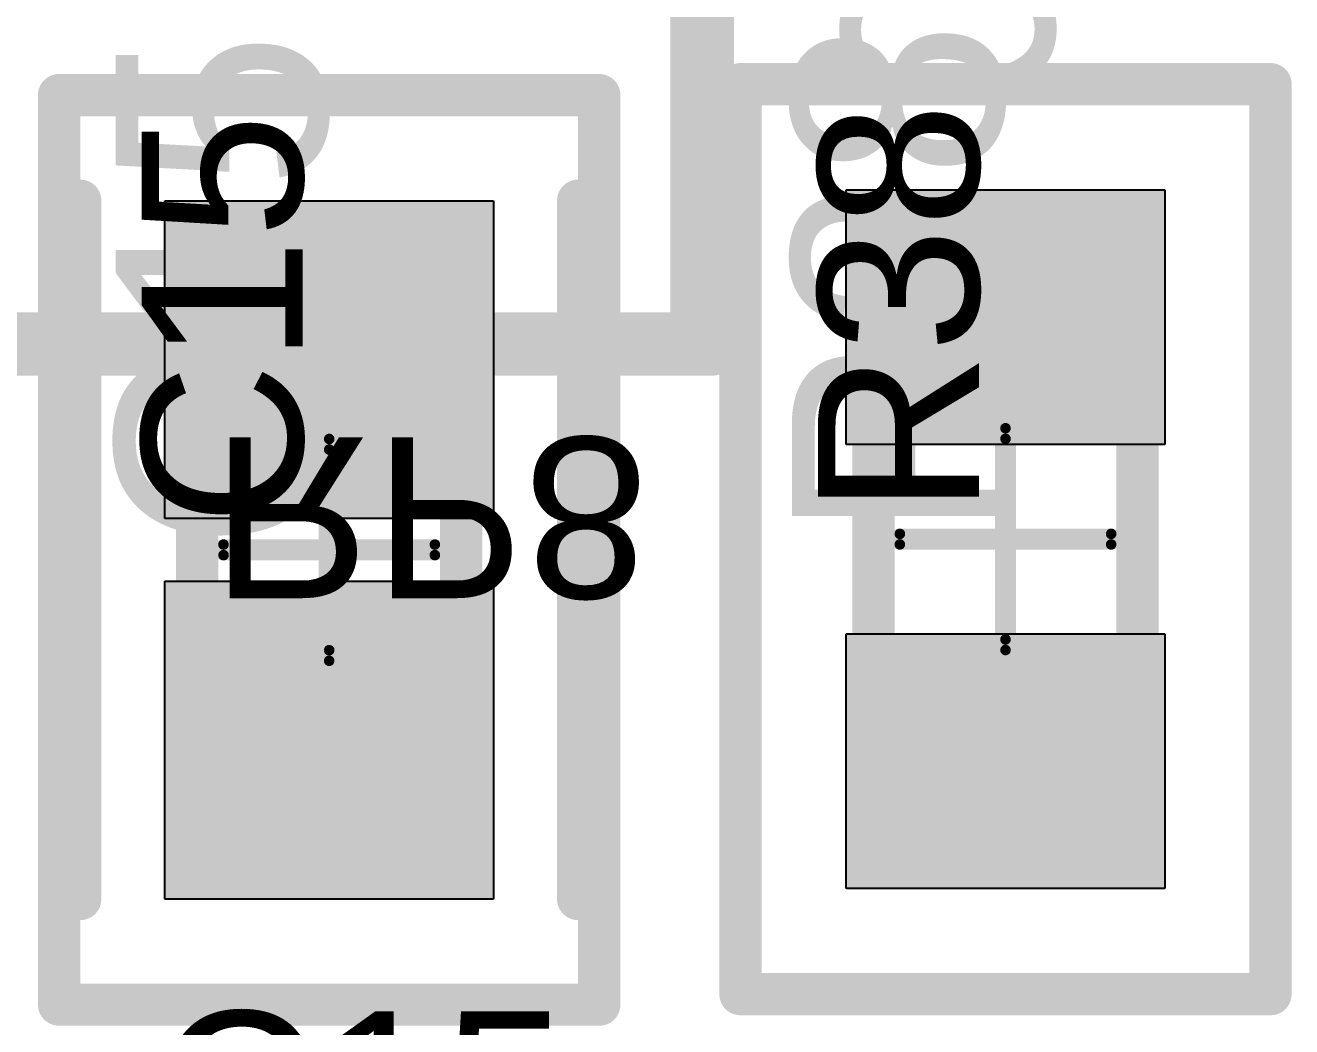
# Model space of a CAD drawing. Header units: millimetres. Extents: x 54 to 247, y 53 to 195.
# Drawn here: x 124.88 to 130.87, y 101.3 to 106.04 of the extents above; entities that cross this region are included whole.
import ezdxf

# ---------------------------------------------------------------- set-up
doc = ezdxf.new("R2010")
doc.units = ezdxf.units.MM
for name, color, linetype in [('BottomOverlay', 54, 'Continuous'), ('BottomPaste', 16, 'Continuous'), ('BottomSolder', 6, 'Continuous'), ('Mechanical10', 56, 'Continuous'), ('Mechanical12', 56, 'Continuous'), ('Mechanical14', 56, 'Continuous'), ('Mechanical15', 56, 'Continuous'), ('Mechanical4', 56, 'Continuous'), ('Mechanical6', 56, 'Continuous'), ('Mechanical8', 56, 'Continuous'), ('PadHoleLayer', 156, 'Continuous'), ('TopOverlay', 2, 'Continuous'), ('TopPaste', 8, 'Continuous'), ('TopSolder', 216, 'Continuous')]:
    doc.layers.add(name, color=color, linetype=linetype)
doc.styles.add('Arial', font='arial.ttf', dxfattribs={"height": 0.2})

# ---------------------------------------------------------------- blocks, each defined once
blk = doc.blocks.new('KEMET_C0805C_DN_IPC_A_233')
at = {"layer": 'TopPaste'}
for points in [[(-1.6531, 0.7781), (-0.1485, 0.7781), (-0.1485, -0.7781), (-1.6531, -0.7781)], [(0.1485, 0.7781), (1.6531, 0.7781), (1.6531, -0.7781), (0.1485, -0.7781)]]:
    blk.add_hatch(color=8, dxfattribs=at).paths.add_polyline_path(points)
at = {"layer": 'TopSolder'}
for points in [[(-1.6531, 0.7781), (-0.1485, 0.7781), (-0.1485, -0.7781), (-1.6531, -0.7781)], [(0.1485, 0.7781), (1.6531, 0.7781), (1.6531, -0.7781), (0.1485, -0.7781)]]:
    blk.add_hatch(color=216, dxfattribs=at).paths.add_polyline_path(points)
at = {"layer": 'Mechanical10', "const_width": 0.2}
for points in [[(-2.1531, 1.2781), (2.1531, 1.2781)], [(-2.1531, 1.2781), (-2.1531, -1.2781)], [(2.1531, 1.2781), (2.1531, -1.2781)], [(-2.1531, -1.2781), (2.1531, -1.2781)]]:
    blk.add_lwpolyline(points, dxfattribs=at)
at = {"layer": 'Mechanical10', "const_width": 0.1}
for points in [[(-2.2031, 1.2781, 1), (-2.1031, 1.2781, 1)], [(-2.2031, 1.2781, 1), (-2.1031, 1.2781, 1)], [(2.1031, 1.2781, 1), (2.2031, 1.2781, 1)], [(2.1031, 1.2781, 1), (2.2031, 1.2781, 1)], [(-2.2031, -1.2781, 1), (-2.1031, -1.2781, 1)], [(-2.2031, -1.2781, 1), (-2.1031, -1.2781, 1)], [(2.1031, -1.2781, 1), (2.2031, -1.2781, 1)], [(2.1031, -1.2781, 1), (2.2031, -1.2781, 1)]]:
    blk.add_lwpolyline(points, format="xyb", close=True, dxfattribs=at)
at = {"layer": 'Mechanical12', "const_width": 0.2}
for points in [[(-1, 0.625), (1, 0.625)], [(-1, 0.625), (-1, -0.625)], [(1, 0.625), (1, -0.625)], [(-1, -0.625), (1, -0.625)]]:
    blk.add_lwpolyline(points, dxfattribs=at)
at = {"layer": 'Mechanical12', "const_width": 0.1}
for points in [[(-1.05, 0.625, 1), (-0.95, 0.625, 1)], [(-1.05, 0.625, 1), (-0.95, 0.625, 1)], [(0.95, 0.625, 1), (1.05, 0.625, 1)], [(0.95, 0.625, 1), (1.05, 0.625, 1)], [(-1.05, -0.625, 1), (-0.95, -0.625, 1)], [(-1.05, -0.625, 1), (-0.95, -0.625, 1)], [(0.95, -0.625, 1), (1.05, -0.625, 1)], [(0.95, -0.625, 1), (1.05, -0.625, 1)]]:
    blk.add_lwpolyline(points, format="xyb", close=True, dxfattribs=at)
at = {"layer": 'Mechanical15'}
for points, const_width in [([(-2.1531, 1.2781), (2.1531, 1.2781)], 0.2), ([(-2.1531, 1.2781), (-2.1531, -1.2781)], 0.2), ([(2.1531, 1.2781), (2.1531, -1.2781)], 0.2), ([(0, 0.5), (0, -0.5)], 0.1), ([(-0.5, 0), (0.5, 0)], 0.1), ([(-2.1531, -1.2781), (2.1531, -1.2781)], 0.2)]:
    blk.add_lwpolyline(points, dxfattribs=dict(at, const_width=const_width))
for points, const_width in [([(-2.2031, 1.2781, 1), (-2.1031, 1.2781, 1)], 0.1), ([(-2.2031, 1.2781, 1), (-2.1031, 1.2781, 1)], 0.1), ([(2.1031, 1.2781, 1), (2.2031, 1.2781, 1)], 0.1), ([(2.1031, 1.2781, 1), (2.2031, 1.2781, 1)], 0.1), ([(-0.025, 0.5, 1), (0.025, 0.5, 1)], 0.05), ([(-0.525, 0, 1), (-0.475, 0, 1)], 0.05), ([(0.475, 0, 1), (0.525, 0, 1)], 0.05), ([(-0.025, -0.5, 1), (0.025, -0.5, 1)], 0.05), ([(-2.2031, -1.2781, 1), (-2.1031, -1.2781, 1)], 0.1), ([(-2.2031, -1.2781, 1), (-2.1031, -1.2781, 1)], 0.1), ([(2.1031, -1.2781, 1), (2.2031, -1.2781, 1)], 0.1), ([(2.1031, -1.2781, 1), (2.2031, -1.2781, 1)], 0.1)]:
    blk.add_lwpolyline(points, format="xyb", close=True, dxfattribs=dict(at, const_width=const_width))
at = {"layer": 'TopOverlay', "const_width": 0.2}
for points in [[(-1.6531, 1.1781), (1.6531, 1.1781)], [(-1.6531, -1.1781), (1.6531, -1.1781)]]:
    blk.add_lwpolyline(points, dxfattribs=at)
at = {"layer": 'TopOverlay', "const_width": 0.1}
for points in [[(-1.7031, 1.1781, 1), (-1.6031, 1.1781, 1)], [(1.6031, 1.1781, 1), (1.7031, 1.1781, 1)], [(-1.7031, -1.1781, 1), (-1.6031, -1.1781, 1)], [(1.6031, -1.1781, 1), (1.7031, -1.1781, 1)]]:
    blk.add_lwpolyline(points, format="xyb", close=True, dxfattribs=at)
at = {"layer": 'Mechanical10'}
blk.add_text('C15', height=1, dxfattribs=at).set_placement((0, 0.0111))
blk = doc.blocks.new('B______3296W_MFG_B_256')
at = {"layer": 'BottomOverlay', "const_width": 0.2}
for points in [[(-2.48, 4.89), (-2.48, -4.89)], [(-2.48, -4.89), (2.48, -4.89)]]:
    blk.add_lwpolyline(points, dxfattribs=at)
at = {"layer": 'BottomOverlay', "const_width": 0.1}
blk.add_lwpolyline([(-2.53, -4.89, 1), (-2.43, -4.89, 1)], format="xyb", close=True, dxfattribs=at)
blk.add_lwpolyline([(-2.53, -4.89, 1), (-2.43, -4.89, 1)], format="xyb", close=True, dxfattribs=at)
at = {"layer": 'Mechanical10', "const_width": 0.2}
for points in [[(-2.58, 4.99), (-2.58, -4.99)], [(-2.58, -4.99), (2.58, -4.99)]]:
    blk.add_lwpolyline(points, dxfattribs=at)
at = {"layer": 'Mechanical10', "const_width": 0.1}
blk.add_lwpolyline([(-2.63, -4.99, 1), (-2.53, -4.99, 1)], format="xyb", close=True, dxfattribs=at)
blk.add_lwpolyline([(-2.63, -4.99, 1), (-2.53, -4.99, 1)], format="xyb", close=True, dxfattribs=at)
at = {"layer": 'Mechanical12', "const_width": 0.2}
for points in [[(-2.48, 4.89), (-2.48, -4.89)], [(-2.48, -4.89), (2.48, -4.89)]]:
    blk.add_lwpolyline(points, dxfattribs=at)
at = {"layer": 'Mechanical12', "const_width": 0.1}
blk.add_lwpolyline([(-2.53, -4.89, 1), (-2.43, -4.89, 1)], format="xyb", close=True, dxfattribs=at)
blk.add_lwpolyline([(-2.53, -4.89, 1), (-2.43, -4.89, 1)], format="xyb", close=True, dxfattribs=at)
at = {"layer": 'Mechanical15', "const_width": 0.2}
for points in [[(-2.58, 4.99), (-2.58, -4.99)], [(-2.58, -4.99), (2.58, -4.99)]]:
    blk.add_lwpolyline(points, dxfattribs=at)
at = {"layer": 'Mechanical15', "const_width": 0.1}
blk.add_lwpolyline([(-2.63, -4.99, 1), (-2.53, -4.99, 1)], format="xyb", close=True, dxfattribs=at)
blk.add_lwpolyline([(-2.63, -4.99, 1), (-2.53, -4.99, 1)], format="xyb", close=True, dxfattribs=at)
blk = doc.blocks.new('V______CRCW0805__3_IPC_A_266')
at = {"layer": 'TopPaste'}
for points in [[(-1.6541, 0.7541), (-0.4476, 0.7541), (-0.4476, -0.7541), (-1.6541, -0.7541)], [(0.4476, 0.7541), (1.6541, 0.7541), (1.6541, -0.7541), (0.4476, -0.7541)]]:
    blk.add_hatch(color=8, dxfattribs=at).paths.add_polyline_path(points)
at = {"layer": 'TopSolder'}
for points in [[(-1.6541, 0.7541), (-0.4476, 0.7541), (-0.4476, -0.7541), (-1.6541, -0.7541)], [(0.4476, 0.7541), (1.6541, 0.7541), (1.6541, -0.7541), (0.4476, -0.7541)]]:
    blk.add_hatch(color=216, dxfattribs=at).paths.add_polyline_path(points)
at = {"layer": 'Mechanical10', "const_width": 0.2}
for points in [[(-2.1541, 1.2541), (-2.1541, -1.2541)], [(-2.1541, 1.2541), (2.1541, 1.2541)], [(2.1541, 1.2541), (2.1541, -1.2541)], [(-2.1541, -1.2541), (2.1541, -1.2541)]]:
    blk.add_lwpolyline(points, dxfattribs=at)
at = {"layer": 'Mechanical10', "const_width": 0.1}
for points in [[(-2.2041, 1.2541, 1), (-2.1041, 1.2541, 1)], [(-2.2041, 1.2541, 1), (-2.1041, 1.2541, 1)], [(2.1041, 1.2541, 1), (2.2041, 1.2541, 1)], [(2.1041, 1.2541, 1), (2.2041, 1.2541, 1)], [(-2.2041, -1.2541, 1), (-2.1041, -1.2541, 1)], [(-2.2041, -1.2541, 1), (-2.1041, -1.2541, 1)], [(2.1041, -1.2541, 1), (2.2041, -1.2541, 1)], [(2.1041, -1.2541, 1), (2.2041, -1.2541, 1)]]:
    blk.add_lwpolyline(points, format="xyb", close=True, dxfattribs=at)
at = {"layer": 'Mechanical12', "const_width": 0.2}
for points in [[(-1, 0.625), (-1, -0.625)], [(-1, 0.625), (1, 0.625)], [(1, 0.625), (1, -0.625)], [(-1, -0.625), (1, -0.625)]]:
    blk.add_lwpolyline(points, dxfattribs=at)
at = {"layer": 'Mechanical12', "const_width": 0.1}
for points in [[(-1.05, 0.625, 1), (-0.95, 0.625, 1)], [(-1.05, 0.625, 1), (-0.95, 0.625, 1)], [(0.95, 0.625, 1), (1.05, 0.625, 1)], [(0.95, 0.625, 1), (1.05, 0.625, 1)], [(-1.05, -0.625, 1), (-0.95, -0.625, 1)], [(-1.05, -0.625, 1), (-0.95, -0.625, 1)], [(0.95, -0.625, 1), (1.05, -0.625, 1)], [(0.95, -0.625, 1), (1.05, -0.625, 1)]]:
    blk.add_lwpolyline(points, format="xyb", close=True, dxfattribs=at)
at = {"layer": 'Mechanical15'}
for points, const_width in [([(-2.1541, 1.2541), (-2.1541, -1.2541)], 0.2), ([(-2.1541, 1.2541), (2.1541, 1.2541)], 0.2), ([(2.1541, 1.2541), (2.1541, -1.2541)], 0.2), ([(0, 0.5), (0, -0.5)], 0.1), ([(-0.5, 0), (0.5, 0)], 0.1), ([(-2.1541, -1.2541), (2.1541, -1.2541)], 0.2)]:
    blk.add_lwpolyline(points, dxfattribs=dict(at, const_width=const_width))
for points, const_width in [([(-2.2041, 1.2541, 1), (-2.1041, 1.2541, 1)], 0.1), ([(-2.2041, 1.2541, 1), (-2.1041, 1.2541, 1)], 0.1), ([(2.1041, 1.2541, 1), (2.2041, 1.2541, 1)], 0.1), ([(2.1041, 1.2541, 1), (2.2041, 1.2541, 1)], 0.1), ([(-0.025, 0.5, 1), (0.025, 0.5, 1)], 0.05), ([(-0.525, 0, 1), (-0.475, 0, 1)], 0.05), ([(0.475, 0, 1), (0.525, 0, 1)], 0.05), ([(-0.025, -0.5, 1), (0.025, -0.5, 1)], 0.05), ([(-2.2041, -1.2541, 1), (-2.1041, -1.2541, 1)], 0.1), ([(-2.2041, -1.2541, 1), (-2.1041, -1.2541, 1)], 0.1), ([(2.1041, -1.2541, 1), (2.2041, -1.2541, 1)], 0.1), ([(2.1041, -1.2541, 1), (2.2041, -1.2541, 1)], 0.1)]:
    blk.add_lwpolyline(points, format="xyb", close=True, dxfattribs=dict(at, const_width=const_width))
at = {"layer": 'TopOverlay', "const_width": 0.2}
for points in [[(-0.0726, 0.625), (0.0726, 0.625)], [(-0.0726, -0.625), (0.0726, -0.625)]]:
    blk.add_lwpolyline(points, dxfattribs=at)
at = {"layer": 'TopOverlay', "const_width": 0.1}
for points in [[(-0.1226, 0.625, 1), (-0.0226, 0.625, 1)], [(0.0226, 0.625, 1), (0.1226, 0.625, 1)], [(-0.1226, -0.625, 1), (-0.0226, -0.625, 1)], [(0.0226, -0.625, 1), (0.1226, -0.625, 1)]]:
    blk.add_lwpolyline(points, format="xyb", close=True, dxfattribs=at)
at = {"layer": 'Mechanical10'}
blk.add_text('R38', height=1, dxfattribs=at).set_placement((0, 0.0111))
blk = doc.blocks.new('W_____E___________0_MFG_B_288')
at = {"layer": 'BottomPaste'}
for points in [[(-1.6, 0.6), (-0.5, 0.6), (-0.5, -0.6), (-1.6, -0.6)], [(0.5, 0.6), (1.6, 0.6), (1.6, -0.6), (0.5, -0.6)]]:
    blk.add_hatch(color=16, dxfattribs=at).paths.add_polyline_path(points)
at = {"layer": 'BottomSolder'}
for points in [[(-1.6, 0.6), (-0.5, 0.6), (-0.5, -0.6), (-1.6, -0.6)], [(0.5, 0.6), (1.6, 0.6), (1.6, -0.6), (0.5, -0.6)]]:
    blk.add_hatch(color=6, dxfattribs=at).paths.add_polyline_path(points)
at = {"layer": 'BottomOverlay', "const_width": 0.2}
for points in [[(0.125, 0.675), (-0.125, 0.675)], [(0.125, -0.675), (-0.125, -0.675)]]:
    blk.add_lwpolyline(points, dxfattribs=at)
at = {"layer": 'BottomOverlay'}
for points, const_width in [([(-0.175, 0.675, 1), (-0.075, 0.675, 1)], 0.1), ([(0.075, 0.675, 1), (0.175, 0.675, 1)], 0.1), ([(-2.025, -0.025, 1), (-2.275, -0.025, 1)], 0.25), ([(-2.3375, -0.025, 1), (-2.2125, -0.025, 1)], 0.125), ([(-2.0875, -0.025, 1), (-1.9625, -0.025, 1)], 0.125), ([(-0.175, -0.675, 1), (-0.075, -0.675, 1)], 0.1), ([(0.075, -0.675, 1), (0.175, -0.675, 1)], 0.1)]:
    blk.add_lwpolyline(points, format="xyb", close=True, dxfattribs=dict(at, const_width=const_width))
at = {"layer": 'Mechanical10', "const_width": 0.2}
for points in [[(1.7, 0.775), (-1.7, 0.775)], [(-1.7, -0.775), (-1.7, 0.775)], [(1.7, -0.775), (1.7, 0.775)], [(1.7, -0.775), (-1.7, -0.775)]]:
    blk.add_lwpolyline(points, dxfattribs=at)
at = {"layer": 'Mechanical10', "const_width": 0.1}
for points in [[(-1.75, 0.775, 1), (-1.65, 0.775, 1)], [(-1.75, 0.775, 1), (-1.65, 0.775, 1)], [(1.65, 0.775, 1), (1.75, 0.775, 1)], [(1.65, 0.775, 1), (1.75, 0.775, 1)], [(-1.75, -0.775, 1), (-1.65, -0.775, 1)], [(-1.75, -0.775, 1), (-1.65, -0.775, 1)], [(1.65, -0.775, 1), (1.75, -0.775, 1)], [(1.65, -0.775, 1), (1.75, -0.775, 1)]]:
    blk.add_lwpolyline(points, format="xyb", close=True, dxfattribs=at)
at = {"layer": 'Mechanical12', "const_width": 0.2}
for points in [[(1.05, 0.675), (-1.05, 0.675)], [(-1.05, -0.675), (-1.05, 0.675)], [(1.05, -0.675), (1.05, 0.675)], [(1.05, -0.675), (-1.05, -0.675)]]:
    blk.add_lwpolyline(points, dxfattribs=at)
at = {"layer": 'Mechanical12', "const_width": 0.1}
for points in [[(-1.1, 0.675, 1), (-1, 0.675, 1)], [(-1.1, 0.675, 1), (-1, 0.675, 1)], [(1, 0.675, 1), (1.1, 0.675, 1)], [(1, 0.675, 1), (1.1, 0.675, 1)], [(-1.1, -0.675, 1), (-1, -0.675, 1)], [(-1.1, -0.675, 1), (-1, -0.675, 1)], [(1, -0.675, 1), (1.1, -0.675, 1)], [(1, -0.675, 1), (1.1, -0.675, 1)]]:
    blk.add_lwpolyline(points, format="xyb", close=True, dxfattribs=at)
at = {"layer": 'Mechanical15'}
for points, const_width in [([(1.7, 0.775), (-1.7, 0.775)], 0.2), ([(-1.7, -0.775), (-1.7, 0.775)], 0.2), ([(1.7, -0.775), (1.7, 0.775)], 0.2), ([(0, -0.5), (0, 0.5)], 0.1), ([(0.5, 0), (-0.5, 0)], 0.1), ([(1.7, -0.775), (-1.7, -0.775)], 0.2)]:
    blk.add_lwpolyline(points, dxfattribs=dict(at, const_width=const_width))
for points, const_width in [([(-1.75, 0.775, 1), (-1.65, 0.775, 1)], 0.1), ([(-1.75, 0.775, 1), (-1.65, 0.775, 1)], 0.1), ([(1.65, 0.775, 1), (1.75, 0.775, 1)], 0.1), ([(1.65, 0.775, 1), (1.75, 0.775, 1)], 0.1), ([(-0.025, 0.5, 1), (0.025, 0.5, 1)], 0.05), ([(-0.525, 0, 1), (-0.475, 0, 1)], 0.05), ([(0.475, 0, 1), (0.525, 0, 1)], 0.05), ([(-0.025, -0.5, 1), (0.025, -0.5, 1)], 0.05), ([(-1.75, -0.775, 1), (-1.65, -0.775, 1)], 0.1), ([(-1.75, -0.775, 1), (-1.65, -0.775, 1)], 0.1), ([(1.65, -0.775, 1), (1.75, -0.775, 1)], 0.1), ([(1.65, -0.775, 1), (1.75, -0.775, 1)], 0.1)]:
    blk.add_lwpolyline(points, format="xyb", close=True, dxfattribs=dict(at, const_width=const_width))
at = {"layer": 'Mechanical10', "text_generation_flag": 2}
blk.add_text('D10', height=1, rotation=-180, dxfattribs=at).set_placement((0, 0.1771))

msp = doc.modelspace()

# ---------------------------------------------------------------- hatches: boundary and pattern name
at = {"layer": 'Mechanical14'}
h = msp.add_hatch(color=56, dxfattribs=at)
edge = h.paths.add_edge_path()
edge.add_arc((128.0292, 104.581), 0.05, 0, 360)
h = msp.add_hatch(color=56, dxfattribs=at)
edge = h.paths.add_edge_path()
edge.add_arc((128.0292, 104.581), 0.05, 0, 360)
at = {"layer": 'Mechanical4'}
h = msp.add_hatch(color=56, dxfattribs=at)
edge = h.paths.add_edge_path()
edge.add_arc((128.2605, 105.7607), 0.05, 0, 360)
h = msp.add_hatch(color=56, dxfattribs=at)
edge = h.paths.add_edge_path()
edge.add_arc((128.2605, 105.7607), 0.05, 0, 360)
h = msp.add_hatch(color=56, dxfattribs=at)
edge = h.paths.add_edge_path()
edge.add_arc((128.2605, 105.7607), 0.05, 0, 360)
h = msp.add_hatch(color=56, dxfattribs=at)
edge = h.paths.add_edge_path()
edge.add_arc((128.2605, 105.7607), 0.05, 0, 360)
h = msp.add_hatch(color=56, dxfattribs=at)
edge = h.paths.add_edge_path()
edge.add_arc((130.7687, 105.7607), 0.05, 0, 360)
h = msp.add_hatch(color=56, dxfattribs=at)
edge = h.paths.add_edge_path()
edge.add_arc((130.7687, 105.7607), 0.05, 0, 360)
h = msp.add_hatch(color=56, dxfattribs=at)
edge = h.paths.add_edge_path()
edge.add_arc((130.7687, 105.7607), 0.05, 0, 360)
h = msp.add_hatch(color=56, dxfattribs=at)
edge = h.paths.add_edge_path()
edge.add_arc((130.7687, 105.7607), 0.05, 0, 360)
h = msp.add_hatch(color=56, dxfattribs=at)
edge = h.paths.add_edge_path()
edge.add_arc((125.0361, 105.7089), 0.05, 0, 360)
h = msp.add_hatch(color=56, dxfattribs=at)
edge = h.paths.add_edge_path()
edge.add_arc((125.0361, 105.7089), 0.05, 0, 360)
h = msp.add_hatch(color=56, dxfattribs=at)
edge = h.paths.add_edge_path()
edge.add_arc((125.0361, 105.7089), 0.05, 0, 360)
h = msp.add_hatch(color=56, dxfattribs=at)
edge = h.paths.add_edge_path()
edge.add_arc((125.0361, 105.7089), 0.05, 0, 360)
h = msp.add_hatch(color=56, dxfattribs=at)
edge = h.paths.add_edge_path()
edge.add_arc((127.5923, 105.7089), 0.05, 0, 360)
h = msp.add_hatch(color=56, dxfattribs=at)
edge = h.paths.add_edge_path()
edge.add_arc((127.5923, 105.7089), 0.05, 0, 360)
h = msp.add_hatch(color=56, dxfattribs=at)
edge = h.paths.add_edge_path()
edge.add_arc((127.5923, 105.7089), 0.05, 0, 360)
h = msp.add_hatch(color=56, dxfattribs=at)
edge = h.paths.add_edge_path()
edge.add_arc((127.5923, 105.7089), 0.05, 0, 360)
h = msp.add_hatch(color=56, dxfattribs=at)
edge = h.paths.add_edge_path()
edge.add_arc((128.1292, 104.481), 0.05, 0, 360)
h = msp.add_hatch(color=56, dxfattribs=at)
edge = h.paths.add_edge_path()
edge.add_arc((128.1292, 104.481), 0.05, 0, 360)
h = msp.add_hatch(color=56, dxfattribs=at)
edge = h.paths.add_edge_path()
edge.add_arc((128.1292, 104.481), 0.05, 0, 360)
h = msp.add_hatch(color=56, dxfattribs=at)
edge = h.paths.add_edge_path()
edge.add_arc((128.1292, 104.481), 0.05, 0, 360)
h = msp.add_hatch(color=56, dxfattribs=at)
edge = h.paths.add_edge_path()
edge.add_arc((125.0361, 101.4027), 0.05, 0, 360)
h = msp.add_hatch(color=56, dxfattribs=at)
edge = h.paths.add_edge_path()
edge.add_arc((125.0361, 101.4027), 0.05, 0, 360)
h = msp.add_hatch(color=56, dxfattribs=at)
edge = h.paths.add_edge_path()
edge.add_arc((125.0361, 101.4027), 0.05, 0, 360)
h = msp.add_hatch(color=56, dxfattribs=at)
edge = h.paths.add_edge_path()
edge.add_arc((125.0361, 101.4027), 0.05, 0, 360)
h = msp.add_hatch(color=56, dxfattribs=at)
edge = h.paths.add_edge_path()
edge.add_arc((127.5923, 101.4027), 0.05, 0, 360)
h = msp.add_hatch(color=56, dxfattribs=at)
edge = h.paths.add_edge_path()
edge.add_arc((127.5923, 101.4027), 0.05, 0, 360)
h = msp.add_hatch(color=56, dxfattribs=at)
edge = h.paths.add_edge_path()
edge.add_arc((127.5923, 101.4027), 0.05, 0, 360)
h = msp.add_hatch(color=56, dxfattribs=at)
edge = h.paths.add_edge_path()
edge.add_arc((127.5923, 101.4027), 0.05, 0, 360)
h = msp.add_hatch(color=56, dxfattribs=at)
edge = h.paths.add_edge_path()
edge.add_arc((128.2605, 101.4525), 0.05, 0, 360)
h = msp.add_hatch(color=56, dxfattribs=at)
edge = h.paths.add_edge_path()
edge.add_arc((128.2605, 101.4525), 0.05, 0, 360)
h = msp.add_hatch(color=56, dxfattribs=at)
edge = h.paths.add_edge_path()
edge.add_arc((128.2605, 101.4525), 0.05, 0, 360)
h = msp.add_hatch(color=56, dxfattribs=at)
edge = h.paths.add_edge_path()
edge.add_arc((128.2605, 101.4525), 0.05, 0, 360)
h = msp.add_hatch(color=56, dxfattribs=at)
edge = h.paths.add_edge_path()
edge.add_arc((130.7687, 101.4525), 0.05, 0, 360)
h = msp.add_hatch(color=56, dxfattribs=at)
edge = h.paths.add_edge_path()
edge.add_arc((130.7687, 101.4525), 0.05, 0, 360)
h = msp.add_hatch(color=56, dxfattribs=at)
edge = h.paths.add_edge_path()
edge.add_arc((130.7687, 101.4525), 0.05, 0, 360)
h = msp.add_hatch(color=56, dxfattribs=at)
edge = h.paths.add_edge_path()
edge.add_arc((130.7687, 101.4525), 0.05, 0, 360)
at = {"layer": 'Mechanical6'}
h = msp.add_hatch(color=56, dxfattribs=at)
edge = h.paths.add_edge_path()
edge.add_arc((125.1361, 105.2089), 0.05, 0, 360)
h = msp.add_hatch(color=56, dxfattribs=at)
edge = h.paths.add_edge_path()
edge.add_arc((127.4923, 105.2089), 0.05, 0, 360)
h = msp.add_hatch(color=56, dxfattribs=at)
edge = h.paths.add_edge_path()
edge.add_arc((128.8896, 103.6792), 0.05, 0, 360)
h = msp.add_hatch(color=56, dxfattribs=at)
edge = h.paths.add_edge_path()
edge.add_arc((130.1396, 103.6792), 0.05, 0, 360)
h = msp.add_hatch(color=56, dxfattribs=at)
edge = h.paths.add_edge_path()
edge.add_arc((128.8896, 103.534), 0.05, 0, 360)
h = msp.add_hatch(color=56, dxfattribs=at)
edge = h.paths.add_edge_path()
edge.add_arc((130.1396, 103.534), 0.05, 0, 360)
h = msp.add_hatch(color=56, dxfattribs=at)
edge = h.paths.add_edge_path()
edge.add_arc((125.1361, 101.9027), 0.05, 0, 360)
h = msp.add_hatch(color=56, dxfattribs=at)
edge = h.paths.add_edge_path()
edge.add_arc((127.4923, 101.9027), 0.05, 0, 360)
at = {"layer": 'Mechanical8'}
h = msp.add_hatch(color=56, dxfattribs=at)
edge = h.paths.add_edge_path()
edge.add_arc((128.0292, 104.581), 0.05, 0, 360)
h = msp.add_hatch(color=56, dxfattribs=at)
edge = h.paths.add_edge_path()
edge.add_arc((128.0292, 104.581), 0.05, 0, 360)
h = msp.add_hatch(color=56, dxfattribs=at)
edge = h.paths.add_edge_path()
edge.add_arc((128.8896, 104.6066), 0.05, 0, 360)
h = msp.add_hatch(color=56, dxfattribs=at)
edge = h.paths.add_edge_path()
edge.add_arc((128.8896, 104.6066), 0.05, 0, 360)
h = msp.add_hatch(color=56, dxfattribs=at)
edge = h.paths.add_edge_path()
edge.add_arc((130.1396, 104.6066), 0.05, 0, 360)
h = msp.add_hatch(color=56, dxfattribs=at)
edge = h.paths.add_edge_path()
edge.add_arc((130.1396, 104.6066), 0.05, 0, 360)
h = msp.add_hatch(color=56, dxfattribs=at)
edge = h.paths.add_edge_path()
edge.add_arc((125.6892, 104.5558), 0.05, 0, 360)
h = msp.add_hatch(color=56, dxfattribs=at)
edge = h.paths.add_edge_path()
edge.add_arc((125.6892, 104.5558), 0.05, 0, 360)
h = msp.add_hatch(color=56, dxfattribs=at)
edge = h.paths.add_edge_path()
edge.add_arc((126.9392, 104.5558), 0.05, 0, 360)
h = msp.add_hatch(color=56, dxfattribs=at)
edge = h.paths.add_edge_path()
edge.add_arc((126.9392, 104.5558), 0.05, 0, 360)
h = msp.add_hatch(color=56, dxfattribs=at)
edge = h.paths.add_edge_path()
edge.add_arc((128.8896, 102.6066), 0.05, 0, 360)
h = msp.add_hatch(color=56, dxfattribs=at)
edge = h.paths.add_edge_path()
edge.add_arc((128.8896, 102.6066), 0.05, 0, 360)
h = msp.add_hatch(color=56, dxfattribs=at)
edge = h.paths.add_edge_path()
edge.add_arc((130.1396, 102.6066), 0.05, 0, 360)
h = msp.add_hatch(color=56, dxfattribs=at)
edge = h.paths.add_edge_path()
edge.add_arc((130.1396, 102.6066), 0.05, 0, 360)
h = msp.add_hatch(color=56, dxfattribs=at)
edge = h.paths.add_edge_path()
edge.add_arc((125.6892, 102.5558), 0.05, 0, 360)
h = msp.add_hatch(color=56, dxfattribs=at)
edge = h.paths.add_edge_path()
edge.add_arc((125.6892, 102.5558), 0.05, 0, 360)
h = msp.add_hatch(color=56, dxfattribs=at)
edge = h.paths.add_edge_path()
edge.add_arc((126.9392, 102.5558), 0.05, 0, 360)
h = msp.add_hatch(color=56, dxfattribs=at)
edge = h.paths.add_edge_path()
edge.add_arc((126.9392, 102.5558), 0.05, 0, 360)
at = {"layer": 'PadHoleLayer'}
h = msp.add_hatch(color=156, dxfattribs=at)
edge = h.paths.add_edge_path()
edge.add_arc((128.2605, 105.7607), 0.05, 0, 360)
h = msp.add_hatch(color=156, dxfattribs=at)
edge = h.paths.add_edge_path()
edge.add_arc((128.2605, 105.7607), 0.05, 0, 360)
h = msp.add_hatch(color=156, dxfattribs=at)
edge = h.paths.add_edge_path()
edge.add_arc((128.2605, 105.7607), 0.05, 0, 360)
h = msp.add_hatch(color=156, dxfattribs=at)
edge = h.paths.add_edge_path()
edge.add_arc((128.2605, 105.7607), 0.05, 0, 360)
h = msp.add_hatch(color=156, dxfattribs=at)
edge = h.paths.add_edge_path()
edge.add_arc((130.7687, 105.7607), 0.05, 0, 360)
h = msp.add_hatch(color=156, dxfattribs=at)
edge = h.paths.add_edge_path()
edge.add_arc((130.7687, 105.7607), 0.05, 0, 360)
h = msp.add_hatch(color=156, dxfattribs=at)
edge = h.paths.add_edge_path()
edge.add_arc((130.7687, 105.7607), 0.05, 0, 360)
h = msp.add_hatch(color=156, dxfattribs=at)
edge = h.paths.add_edge_path()
edge.add_arc((130.7687, 105.7607), 0.05, 0, 360)
h = msp.add_hatch(color=156, dxfattribs=at)
edge = h.paths.add_edge_path()
edge.add_arc((125.0361, 105.7089), 0.05, 0, 360)
h = msp.add_hatch(color=156, dxfattribs=at)
edge = h.paths.add_edge_path()
edge.add_arc((125.0361, 105.7089), 0.05, 0, 360)
h = msp.add_hatch(color=156, dxfattribs=at)
edge = h.paths.add_edge_path()
edge.add_arc((125.0361, 105.7089), 0.05, 0, 360)
h = msp.add_hatch(color=156, dxfattribs=at)
edge = h.paths.add_edge_path()
edge.add_arc((125.0361, 105.7089), 0.05, 0, 360)
h = msp.add_hatch(color=156, dxfattribs=at)
edge = h.paths.add_edge_path()
edge.add_arc((127.5923, 105.7089), 0.05, 0, 360)
h = msp.add_hatch(color=156, dxfattribs=at)
edge = h.paths.add_edge_path()
edge.add_arc((127.5923, 105.7089), 0.05, 0, 360)
h = msp.add_hatch(color=156, dxfattribs=at)
edge = h.paths.add_edge_path()
edge.add_arc((127.5923, 105.7089), 0.05, 0, 360)
h = msp.add_hatch(color=156, dxfattribs=at)
edge = h.paths.add_edge_path()
edge.add_arc((127.5923, 105.7089), 0.05, 0, 360)
h = msp.add_hatch(color=156, dxfattribs=at)
edge = h.paths.add_edge_path()
edge.add_arc((125.1361, 105.2089), 0.05, 0, 360)
h = msp.add_hatch(color=156, dxfattribs=at)
edge = h.paths.add_edge_path()
edge.add_arc((127.4923, 105.2089), 0.05, 0, 360)
h = msp.add_hatch(color=156, dxfattribs=at)
edge = h.paths.add_edge_path()
edge.add_arc((128.0292, 104.581), 0.05, 0, 360)
h = msp.add_hatch(color=156, dxfattribs=at)
edge = h.paths.add_edge_path()
edge.add_arc((128.0292, 104.581), 0.05, 0, 360)
h = msp.add_hatch(color=156, dxfattribs=at)
edge = h.paths.add_edge_path()
edge.add_arc((128.0292, 104.581), 0.05, 0, 360)
h = msp.add_hatch(color=156, dxfattribs=at)
edge = h.paths.add_edge_path()
edge.add_arc((128.0292, 104.581), 0.05, 0, 360)
h = msp.add_hatch(color=156, dxfattribs=at)
edge = h.paths.add_edge_path()
edge.add_arc((128.8896, 104.6066), 0.05, 0, 360)
h = msp.add_hatch(color=156, dxfattribs=at)
edge = h.paths.add_edge_path()
edge.add_arc((128.8896, 104.6066), 0.05, 0, 360)
h = msp.add_hatch(color=156, dxfattribs=at)
edge = h.paths.add_edge_path()
edge.add_arc((130.1396, 104.6066), 0.05, 0, 360)
h = msp.add_hatch(color=156, dxfattribs=at)
edge = h.paths.add_edge_path()
edge.add_arc((130.1396, 104.6066), 0.05, 0, 360)
h = msp.add_hatch(color=156, dxfattribs=at)
edge = h.paths.add_edge_path()
edge.add_arc((125.6892, 104.5558), 0.05, 0, 360)
h = msp.add_hatch(color=156, dxfattribs=at)
edge = h.paths.add_edge_path()
edge.add_arc((125.6892, 104.5558), 0.05, 0, 360)
h = msp.add_hatch(color=156, dxfattribs=at)
edge = h.paths.add_edge_path()
edge.add_arc((126.9392, 104.5558), 0.05, 0, 360)
h = msp.add_hatch(color=156, dxfattribs=at)
edge = h.paths.add_edge_path()
edge.add_arc((126.9392, 104.5558), 0.05, 0, 360)
h = msp.add_hatch(color=156, dxfattribs=at)
edge = h.paths.add_edge_path()
edge.add_arc((128.1292, 104.481), 0.05, 0, 360)
h = msp.add_hatch(color=156, dxfattribs=at)
edge = h.paths.add_edge_path()
edge.add_arc((128.1292, 104.481), 0.05, 0, 360)
h = msp.add_hatch(color=156, dxfattribs=at)
edge = h.paths.add_edge_path()
edge.add_arc((128.1292, 104.481), 0.05, 0, 360)
h = msp.add_hatch(color=156, dxfattribs=at)
edge = h.paths.add_edge_path()
edge.add_arc((128.1292, 104.481), 0.05, 0, 360)
h = msp.add_hatch(color=156, dxfattribs=at)
edge = h.paths.add_edge_path()
edge.add_arc((128.8896, 103.6792), 0.05, 0, 360)
h = msp.add_hatch(color=156, dxfattribs=at)
edge = h.paths.add_edge_path()
edge.add_arc((130.1396, 103.6792), 0.05, 0, 360)
h = msp.add_hatch(color=156, dxfattribs=at)
edge = h.paths.add_edge_path()
edge.add_arc((128.8896, 103.534), 0.05, 0, 360)
h = msp.add_hatch(color=156, dxfattribs=at)
edge = h.paths.add_edge_path()
edge.add_arc((130.1396, 103.534), 0.05, 0, 360)
h = msp.add_hatch(color=156, dxfattribs=at)
edge = h.paths.add_edge_path()
edge.add_arc((128.8896, 102.6066), 0.05, 0, 360)
h = msp.add_hatch(color=156, dxfattribs=at)
edge = h.paths.add_edge_path()
edge.add_arc((128.8896, 102.6066), 0.05, 0, 360)
h = msp.add_hatch(color=156, dxfattribs=at)
edge = h.paths.add_edge_path()
edge.add_arc((130.1396, 102.6066), 0.05, 0, 360)
h = msp.add_hatch(color=156, dxfattribs=at)
edge = h.paths.add_edge_path()
edge.add_arc((130.1396, 102.6066), 0.05, 0, 360)
h = msp.add_hatch(color=156, dxfattribs=at)
edge = h.paths.add_edge_path()
edge.add_arc((125.6892, 102.5558), 0.05, 0, 360)
h = msp.add_hatch(color=156, dxfattribs=at)
edge = h.paths.add_edge_path()
edge.add_arc((125.6892, 102.5558), 0.05, 0, 360)
h = msp.add_hatch(color=156, dxfattribs=at)
edge = h.paths.add_edge_path()
edge.add_arc((126.9392, 102.5558), 0.05, 0, 360)
h = msp.add_hatch(color=156, dxfattribs=at)
edge = h.paths.add_edge_path()
edge.add_arc((126.9392, 102.5558), 0.05, 0, 360)
h = msp.add_hatch(color=156, dxfattribs=at)
edge = h.paths.add_edge_path()
edge.add_arc((125.1361, 101.9027), 0.05, 0, 360)
h = msp.add_hatch(color=156, dxfattribs=at)
edge = h.paths.add_edge_path()
edge.add_arc((127.4923, 101.9027), 0.05, 0, 360)
h = msp.add_hatch(color=156, dxfattribs=at)
edge = h.paths.add_edge_path()
edge.add_arc((125.0361, 101.4027), 0.05, 0, 360)
h = msp.add_hatch(color=156, dxfattribs=at)
edge = h.paths.add_edge_path()
edge.add_arc((125.0361, 101.4027), 0.05, 0, 360)
h = msp.add_hatch(color=156, dxfattribs=at)
edge = h.paths.add_edge_path()
edge.add_arc((125.0361, 101.4027), 0.05, 0, 360)
h = msp.add_hatch(color=156, dxfattribs=at)
edge = h.paths.add_edge_path()
edge.add_arc((125.0361, 101.4027), 0.05, 0, 360)
h = msp.add_hatch(color=156, dxfattribs=at)
edge = h.paths.add_edge_path()
edge.add_arc((127.5923, 101.4027), 0.05, 0, 360)
h = msp.add_hatch(color=156, dxfattribs=at)
edge = h.paths.add_edge_path()
edge.add_arc((127.5923, 101.4027), 0.05, 0, 360)
h = msp.add_hatch(color=156, dxfattribs=at)
edge = h.paths.add_edge_path()
edge.add_arc((127.5923, 101.4027), 0.05, 0, 360)
h = msp.add_hatch(color=156, dxfattribs=at)
edge = h.paths.add_edge_path()
edge.add_arc((127.5923, 101.4027), 0.05, 0, 360)
h = msp.add_hatch(color=156, dxfattribs=at)
edge = h.paths.add_edge_path()
edge.add_arc((128.2605, 101.4525), 0.05, 0, 360)
h = msp.add_hatch(color=156, dxfattribs=at)
edge = h.paths.add_edge_path()
edge.add_arc((128.2605, 101.4525), 0.05, 0, 360)
h = msp.add_hatch(color=156, dxfattribs=at)
edge = h.paths.add_edge_path()
edge.add_arc((128.2605, 101.4525), 0.05, 0, 360)
h = msp.add_hatch(color=156, dxfattribs=at)
edge = h.paths.add_edge_path()
edge.add_arc((128.2605, 101.4525), 0.05, 0, 360)
h = msp.add_hatch(color=156, dxfattribs=at)
edge = h.paths.add_edge_path()
edge.add_arc((130.7687, 101.4525), 0.05, 0, 360)
h = msp.add_hatch(color=156, dxfattribs=at)
edge = h.paths.add_edge_path()
edge.add_arc((130.7687, 101.4525), 0.05, 0, 360)
h = msp.add_hatch(color=156, dxfattribs=at)
edge = h.paths.add_edge_path()
edge.add_arc((130.7687, 101.4525), 0.05, 0, 360)
h = msp.add_hatch(color=156, dxfattribs=at)
edge = h.paths.add_edge_path()
edge.add_arc((130.7687, 101.4525), 0.05, 0, 360)

# ---------------------------------------------------------------- linework, layer by layer
at = {"layer": 'Mechanical10'}
for p, q in [((128.7605, 105.2607), (130.2687, 105.2607)), ((128.7605, 104.0542), (128.7605, 105.2607)), ((130.2687, 105.2607), (130.2687, 104.0542)), ((125.5361, 105.2089), (127.0923, 105.2089)), ((125.5361, 103.7043), (125.5361, 105.2089)), ((127.0923, 105.2089), (127.0923, 103.7043)), ((130.2687, 104.0542), (128.7605, 104.0542)), ((127.0923, 103.7043), (125.5361, 103.7043)), ((125.5361, 103.4073), (127.0923, 103.4073)), ((125.5361, 101.9027), (125.5361, 103.4073)), ((127.0923, 103.4073), (127.0923, 101.9027)), ((128.7605, 103.159), (130.2687, 103.159)), ((128.7605, 101.9525), (128.7605, 103.159)), ((130.2687, 103.159), (130.2687, 101.9525)), ((130.2687, 101.9525), (128.7605, 101.9525)), ((127.0923, 101.9027), (125.5361, 101.9027))]:
    msp.add_line(p, q, dxfattribs=at)
at = {"layer": 'Mechanical14', "const_width": 0.2}
for points in [[(128.0292, 104.581), (128.0292, 109.541)], [(118.2492, 104.581), (128.0292, 104.581)]]:
    msp.add_lwpolyline(points, dxfattribs=at)
at = {"layer": 'Mechanical14', "const_width": 0.1}
msp.add_lwpolyline([(127.9792, 104.581, 1), (128.0792, 104.581, 1)], format="xyb", close=True, dxfattribs=at)
msp.add_lwpolyline([(127.9792, 104.581, 1), (128.0792, 104.581, 1)], format="xyb", close=True, dxfattribs=at)
at = {"layer": 'Mechanical4'}
for points, const_width in [([(128.1292, 104.481), (128.1292, 109.641)], 0.2), ([(128.1292, 104.481), (128.1292, 109.641)], 0.2), ([(128.2605, 105.7607), (130.7687, 105.7607)], 0.2), ([(128.2605, 101.4525), (128.2605, 105.7607)], 0.2), ([(128.2605, 105.7607), (130.7687, 105.7607)], 0.2), ([(128.2605, 101.4525), (128.2605, 105.7607)], 0.2), ([(130.7687, 101.4525), (130.7687, 105.7607)], 0.2), ([(130.7687, 101.4525), (130.7687, 105.7607)], 0.2), ([(125.0361, 101.4027), (125.0361, 105.7089)], 0.2), ([(125.0361, 105.7089), (127.5923, 105.7089)], 0.2), ([(125.0361, 101.4027), (125.0361, 105.7089)], 0.2), ([(125.0361, 105.7089), (127.5923, 105.7089)], 0.2), ([(127.5923, 101.4027), (127.5923, 105.7089)], 0.2), ([(127.5923, 101.4027), (127.5923, 105.7089)], 0.2), ([(118.1492, 104.481), (128.1292, 104.481)], 0.2), ([(118.1492, 104.481), (128.1292, 104.481)], 0.2), ([(129.5146, 103.1066), (129.5146, 104.1066)], 0.1), ([(126.3142, 103.0558), (126.3142, 104.0558)], 0.1), ([(129.0146, 103.6066), (130.0146, 103.6066)], 0.1), ([(125.8142, 103.5558), (126.8142, 103.5558)], 0.1), ([(128.2605, 101.4525), (130.7687, 101.4525)], 0.2), ([(128.2605, 101.4525), (130.7687, 101.4525)], 0.2), ([(125.0361, 101.4027), (127.5923, 101.4027)], 0.2), ([(125.0361, 101.4027), (127.5923, 101.4027)], 0.2)]:
    msp.add_lwpolyline(points, dxfattribs=dict(at, const_width=const_width))
for points, const_width in [([(128.2105, 105.7607, 1), (128.3105, 105.7607, 1)], 0.1), ([(128.2105, 105.7607, 1), (128.3105, 105.7607, 1)], 0.1), ([(128.2105, 105.7607, 1), (128.3105, 105.7607, 1)], 0.1), ([(128.2105, 105.7607, 1), (128.3105, 105.7607, 1)], 0.1), ([(130.7187, 105.7607, 1), (130.8187, 105.7607, 1)], 0.1), ([(130.7187, 105.7607, 1), (130.8187, 105.7607, 1)], 0.1), ([(130.7187, 105.7607, 1), (130.8187, 105.7607, 1)], 0.1), ([(130.7187, 105.7607, 1), (130.8187, 105.7607, 1)], 0.1), ([(124.9861, 105.7089, 1), (125.0861, 105.7089, 1)], 0.1), ([(124.9861, 105.7089, 1), (125.0861, 105.7089, 1)], 0.1), ([(124.9861, 105.7089, 1), (125.0861, 105.7089, 1)], 0.1), ([(124.9861, 105.7089, 1), (125.0861, 105.7089, 1)], 0.1), ([(127.5423, 105.7089, 1), (127.6423, 105.7089, 1)], 0.1), ([(127.5423, 105.7089, 1), (127.6423, 105.7089, 1)], 0.1), ([(127.5423, 105.7089, 1), (127.6423, 105.7089, 1)], 0.1), ([(127.5423, 105.7089, 1), (127.6423, 105.7089, 1)], 0.1), ([(128.0792, 104.481, 1), (128.1792, 104.481, 1)], 0.1), ([(128.0792, 104.481, 1), (128.1792, 104.481, 1)], 0.1), ([(128.0792, 104.481, 1), (128.1792, 104.481, 1)], 0.1), ([(128.0792, 104.481, 1), (128.1792, 104.481, 1)], 0.1), ([(129.4896, 104.1066, 1), (129.5396, 104.1066, 1)], 0.05), ([(129.5021, 104.1316, 1), (129.5271, 104.1316, 1)], 0.025), ([(129.5021, 104.1316, 1), (129.5271, 104.1316, 1)], 0.025), ([(126.2892, 104.0558, 1), (126.3392, 104.0558, 1)], 0.05), ([(126.3017, 104.0808, 1), (126.3267, 104.0808, 1)], 0.025), ([(126.3017, 104.0808, 1), (126.3267, 104.0808, 1)], 0.025), ([(129.5021, 104.0816, 1), (129.5271, 104.0816, 1)], 0.025), ([(129.5021, 104.0816, 1), (129.5271, 104.0816, 1)], 0.025), ([(126.3017, 104.0308, 1), (126.3267, 104.0308, 1)], 0.025), ([(126.3017, 104.0308, 1), (126.3267, 104.0308, 1)], 0.025), ([(128.9896, 103.6066, 1), (129.0396, 103.6066, 1)], 0.05), ([(129.0021, 103.6316, 1), (129.0271, 103.6316, 1)], 0.025), ([(129.0021, 103.6316, 1), (129.0271, 103.6316, 1)], 0.025), ([(129.9896, 103.6066, 1), (130.0396, 103.6066, 1)], 0.05), ([(130.0021, 103.6316, 1), (130.0271, 103.6316, 1)], 0.025), ([(130.0021, 103.6316, 1), (130.0271, 103.6316, 1)], 0.025), ([(125.7892, 103.5558, 1), (125.8392, 103.5558, 1)], 0.05), ([(125.8017, 103.5808, 1), (125.8267, 103.5808, 1)], 0.025), ([(125.8017, 103.5808, 1), (125.8267, 103.5808, 1)], 0.025), ([(125.8017, 103.5308, 1), (125.8267, 103.5308, 1)], 0.025), ([(125.8017, 103.5308, 1), (125.8267, 103.5308, 1)], 0.025), ([(126.7892, 103.5558, 1), (126.8392, 103.5558, 1)], 0.05), ([(126.8017, 103.5808, 1), (126.8267, 103.5808, 1)], 0.025), ([(126.8017, 103.5808, 1), (126.8267, 103.5808, 1)], 0.025), ([(126.8017, 103.5308, 1), (126.8267, 103.5308, 1)], 0.025), ([(126.8017, 103.5308, 1), (126.8267, 103.5308, 1)], 0.025), ([(129.0021, 103.5816, 1), (129.0271, 103.5816, 1)], 0.025), ([(129.0021, 103.5816, 1), (129.0271, 103.5816, 1)], 0.025), ([(130.0021, 103.5816, 1), (130.0271, 103.5816, 1)], 0.025), ([(130.0021, 103.5816, 1), (130.0271, 103.5816, 1)], 0.025), ([(129.4896, 103.1066, 1), (129.5396, 103.1066, 1)], 0.05), ([(129.5021, 103.1316, 1), (129.5271, 103.1316, 1)], 0.025), ([(129.5021, 103.1316, 1), (129.5271, 103.1316, 1)], 0.025), ([(126.2892, 103.0558, 1), (126.3392, 103.0558, 1)], 0.05), ([(126.3017, 103.0808, 1), (126.3267, 103.0808, 1)], 0.025), ([(126.3017, 103.0808, 1), (126.3267, 103.0808, 1)], 0.025), ([(129.5021, 103.0816, 1), (129.5271, 103.0816, 1)], 0.025), ([(129.5021, 103.0816, 1), (129.5271, 103.0816, 1)], 0.025), ([(126.3017, 103.0308, 1), (126.3267, 103.0308, 1)], 0.025), ([(126.3017, 103.0308, 1), (126.3267, 103.0308, 1)], 0.025), ([(128.2105, 101.4525, 1), (128.3105, 101.4525, 1)], 0.1), ([(128.2105, 101.4525, 1), (128.3105, 101.4525, 1)], 0.1), ([(128.2105, 101.4525, 1), (128.3105, 101.4525, 1)], 0.1), ([(128.2105, 101.4525, 1), (128.3105, 101.4525, 1)], 0.1), ([(130.7187, 101.4525, 1), (130.8187, 101.4525, 1)], 0.1), ([(130.7187, 101.4525, 1), (130.8187, 101.4525, 1)], 0.1), ([(130.7187, 101.4525, 1), (130.8187, 101.4525, 1)], 0.1), ([(130.7187, 101.4525, 1), (130.8187, 101.4525, 1)], 0.1), ([(124.9861, 101.4027, 1), (125.0861, 101.4027, 1)], 0.1), ([(124.9861, 101.4027, 1), (125.0861, 101.4027, 1)], 0.1), ([(124.9861, 101.4027, 1), (125.0861, 101.4027, 1)], 0.1), ([(124.9861, 101.4027, 1), (125.0861, 101.4027, 1)], 0.1), ([(127.5423, 101.4027, 1), (127.6423, 101.4027, 1)], 0.1), ([(127.5423, 101.4027, 1), (127.6423, 101.4027, 1)], 0.1), ([(127.5423, 101.4027, 1), (127.6423, 101.4027, 1)], 0.1), ([(127.5423, 101.4027, 1), (127.6423, 101.4027, 1)], 0.1)]:
    msp.add_lwpolyline(points, format="xyb", close=True, dxfattribs=dict(at, const_width=const_width))
at = {"layer": 'Mechanical4', "const_width": 0.05}
for points in [[(129.5146, 104.0816, -1), (129.5146, 104.1316)], [(129.5146, 104.1316, -1), (129.5146, 104.0816)], [(126.3142, 104.0308, -1), (126.3142, 104.0808)], [(126.3142, 104.0808, -1), (126.3142, 104.0308)], [(129.0146, 103.5816, -1), (129.0146, 103.6316)], [(129.0146, 103.6316, -1), (129.0146, 103.5816)], [(130.0146, 103.5816, -1), (130.0146, 103.6316)], [(130.0146, 103.6316, -1), (130.0146, 103.5816)], [(125.8142, 103.5308, -1), (125.8142, 103.5808)], [(125.8142, 103.5808, -1), (125.8142, 103.5308)], [(126.8142, 103.5308, -1), (126.8142, 103.5808)], [(126.8142, 103.5808, -1), (126.8142, 103.5308)], [(129.5146, 103.0816, -1), (129.5146, 103.1316)], [(129.5146, 103.1316, -1), (129.5146, 103.0816)], [(126.3142, 103.0308, -1), (126.3142, 103.0808)], [(126.3142, 103.0808, -1), (126.3142, 103.0308)]]:
    msp.add_lwpolyline(points, format="xyb", dxfattribs=at)
at = {"layer": 'Mechanical6', "const_width": 0.2}
for points in [[(125.1361, 101.9027), (125.1361, 105.2089)], [(127.4923, 101.9027), (127.4923, 105.2089)], [(128.8896, 103.534), (128.8896, 103.6792)], [(130.1396, 103.534), (130.1396, 103.6792)]]:
    msp.add_lwpolyline(points, dxfattribs=at)
at = {"layer": 'Mechanical6', "const_width": 0.1}
for points in [[(125.0861, 105.2089, 1), (125.1861, 105.2089, 1)], [(127.4423, 105.2089, 1), (127.5423, 105.2089, 1)], [(128.8396, 103.6792, 1), (128.9396, 103.6792, 1)], [(130.0896, 103.6792, 1), (130.1896, 103.6792, 1)], [(128.8396, 103.534, 1), (128.9396, 103.534, 1)], [(130.0896, 103.534, 1), (130.1896, 103.534, 1)], [(125.0861, 101.9027, 1), (125.1861, 101.9027, 1)], [(127.4423, 101.9027, 1), (127.5423, 101.9027, 1)]]:
    msp.add_lwpolyline(points, format="xyb", close=True, dxfattribs=at)
at = {"layer": 'Mechanical8'}
for p, q in [((128.7605, 105.2607), (130.2687, 105.2607)), ((128.7605, 104.0542), (128.7605, 105.2607)), ((130.2687, 105.2607), (130.2687, 104.0542)), ((125.5361, 105.2089), (127.0923, 105.2089)), ((125.5361, 103.7043), (125.5361, 105.2089)), ((127.0923, 105.2089), (127.0923, 103.7043)), ((130.2687, 104.0542), (128.7605, 104.0542)), ((127.0923, 103.7043), (125.5361, 103.7043)), ((125.5361, 103.4073), (127.0923, 103.4073)), ((125.5361, 101.9027), (125.5361, 103.4073)), ((127.0923, 103.4073), (127.0923, 101.9027)), ((128.7605, 103.159), (130.2687, 103.159)), ((128.7605, 101.9525), (128.7605, 103.159)), ((130.2687, 103.159), (130.2687, 101.9525)), ((130.2687, 101.9525), (128.7605, 101.9525)), ((127.0923, 101.9027), (125.5361, 101.9027))]:
    msp.add_line(p, q, dxfattribs=at)
at = {"layer": 'Mechanical8', "const_width": 0.2}
for points in [[(128.0292, 104.581), (128.0292, 109.541)], [(128.8896, 104.6066), (130.1396, 104.6066)], [(128.8896, 102.6066), (128.8896, 104.6066)], [(130.1396, 102.6066), (130.1396, 104.6066)], [(118.2492, 104.581), (128.0292, 104.581)], [(125.6892, 102.5558), (125.6892, 104.5558)], [(125.6892, 104.5558), (126.9392, 104.5558)], [(126.9392, 102.5558), (126.9392, 104.5558)], [(125.6892, 102.5558), (126.9392, 102.5558)], [(128.8896, 102.6066), (130.1396, 102.6066)]]:
    msp.add_lwpolyline(points, dxfattribs=at)
at = {"layer": 'Mechanical8', "const_width": 0.1}
for points in [[(128.8396, 104.6066, 1), (128.9396, 104.6066, 1)], [(128.8396, 104.6066, 1), (128.9396, 104.6066, 1)], [(130.0896, 104.6066, 1), (130.1896, 104.6066, 1)], [(130.0896, 104.6066, 1), (130.1896, 104.6066, 1)], [(125.6392, 104.5558, 1), (125.7392, 104.5558, 1)], [(125.6392, 104.5558, 1), (125.7392, 104.5558, 1)], [(126.8892, 104.5558, 1), (126.9892, 104.5558, 1)], [(126.8892, 104.5558, 1), (126.9892, 104.5558, 1)], [(127.9792, 104.581, 1), (128.0792, 104.581, 1)], [(127.9792, 104.581, 1), (128.0792, 104.581, 1)], [(125.6392, 102.5558, 1), (125.7392, 102.5558, 1)], [(125.6392, 102.5558, 1), (125.7392, 102.5558, 1)], [(126.8892, 102.5558, 1), (126.9892, 102.5558, 1)], [(126.8892, 102.5558, 1), (126.9892, 102.5558, 1)], [(128.8396, 102.6066, 1), (128.9396, 102.6066, 1)], [(128.8396, 102.6066, 1), (128.9396, 102.6066, 1)], [(130.0896, 102.6066, 1), (130.1896, 102.6066, 1)], [(130.0896, 102.6066, 1), (130.1896, 102.6066, 1)]]:
    msp.add_lwpolyline(points, format="xyb", close=True, dxfattribs=at)

# ---------------------------------------------------------------- block references
for name, p, rotation in [('W_____E___________0_MFG_B_288', (129.5654, 108.1024), 270), ('B______3296W_MFG_B_256', (123.1392, 107.061), 90), ('KEMET_C0805C_DN_IPC_A_233', (126.3142, 103.5558), 90), ('V______CRCW0805__3_IPC_A_266', (129.5146, 103.6066), 90)]:
    msp.add_blockref(name, p, dxfattribs=dict(rotation=rotation))

# ---------------------------------------------------------------- texts
at = {"layer": 'BottomOverlay', "style": 'Arial', "text_generation_flag": 2}
msp.add_text('RP8', height=0.762, rotation=180, dxfattribs=at).set_placement((125.7557, 104.0891))
at = {"layer": 'Mechanical4', "style": 'Arial'}
for s, p in [('R38', (129.3892, 103.7209)), ('C15', (126.1888, 103.6701))]:
    msp.add_text(s, height=0.762, rotation=90, dxfattribs=at).set_placement(p)
at = {"layer": 'TopOverlay', "style": 'Arial'}
msp.add_text('C15', height=0.762, dxfattribs=at).set_placement((125.489, 100.6095))

doc.saveas('drawing.dxf')
